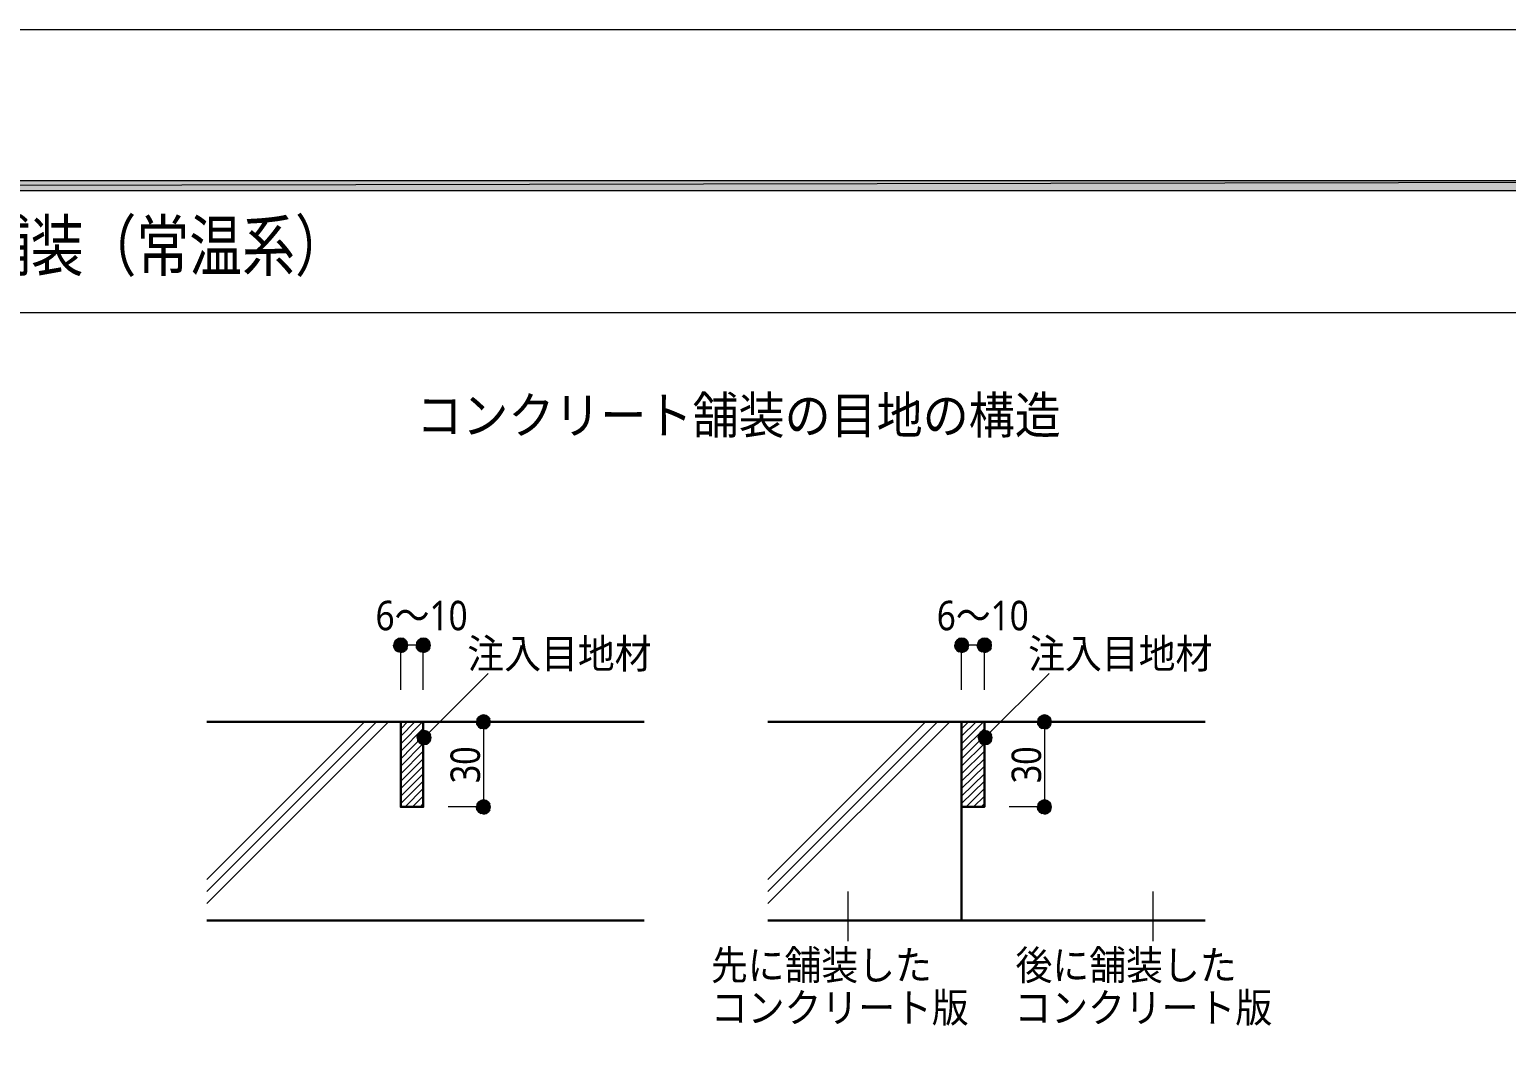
# Model space of a CAD drawing. Header units: millimetres. Extents: x 0 to 420, y 0 to 297.
# Drawn here: x 211.7 to 315.9, y 225.8 to 297 of the extents above; entities that cross this region are included whole.
import ezdxf
from ezdxf.enums import TextEntityAlignment as Align

# ---------------------------------------------------------------- set-up
doc = ezdxf.new("R2010")
doc.units = ezdxf.units.MM
doc.styles.add('kst32b', font='NotoSansJP-Variable.ttf')

msp = doc.modelspace()

# ---------------------------------------------------------------- hatches: boundary and pattern name
h = msp.add_hatch(color=7)
h.paths.add_polyline_path([(394.17, 285.62), (394.17, 286.32), (26.18, 285.62), (394.17, 285.62)])
h.paths.add_polyline_path([(394.17, 286.32), (26.18, 285.62), (26.18, 286.32), (394.17, 286.32)])
h = msp.add_hatch(color=7)
h.paths.add_polyline_path([(237.43, 253.72), (237.38, 253.53), (237.89, 253.53), (237.43, 253.72)])
h.paths.add_polyline_path([(237.38, 253.53), (237.89, 253.53), (237.43, 253.34), (237.38, 253.53)])
h.paths.add_polyline_path([(237.89, 253.53), (237.43, 253.34), (237.53, 253.17), (237.89, 253.53)])
h = msp.add_hatch(color=7)
h.paths.add_polyline_path([(237.89, 254.04), (237.7, 254), (237.89, 253.53), (237.89, 254.04)])
h.paths.add_polyline_path([(237.7, 254), (237.89, 253.53), (237.53, 253.89), (237.7, 254)])
h.paths.add_polyline_path([(237.89, 253.53), (237.53, 253.89), (237.43, 253.72), (237.89, 253.53)])
h = msp.add_hatch(color=7)
h.paths.add_polyline_path([(237.53, 253.17), (237.7, 253.07), (237.89, 253.53), (237.53, 253.17)])
h.paths.add_polyline_path([(237.7, 253.07), (237.89, 253.53), (237.89, 253.03), (237.7, 253.07)])
h.paths.add_polyline_path([(237.89, 253.53), (237.89, 253.03), (238.08, 253.07), (237.89, 253.53)])
for points in [[(238.08, 254), (237.89, 254.04), (237.89, 253.53), (238.08, 254)], [(239.67, 254), (239.48, 254.04), (239.48, 253.53), (239.67, 254)], [(277.66, 254), (277.47, 254.04), (277.47, 253.53), (277.66, 254)], [(279.27, 254), (279.08, 254.04), (279.08, 253.53), (279.27, 254)], [(243.92, 248.58), (243.73, 248.62), (243.73, 248.14), (243.92, 248.58)], [(283.51, 248.58), (283.32, 248.62), (283.32, 248.14), (283.51, 248.58)], [(239.08, 246.82), (239.18, 246.68), (239.54, 247.02), (239.08, 246.82)], [(278.68, 246.82), (278.79, 246.68), (279.12, 247.02), (278.68, 246.82)], [(243.92, 242.59), (243.73, 242.63), (243.73, 242.13), (243.92, 242.59)], [(283.51, 242.59), (283.32, 242.63), (283.32, 242.13), (283.51, 242.59)]]:
    msp.add_hatch(color=7).paths.add_polyline_path(points)
h = msp.add_hatch(color=7)
h.paths.add_polyline_path([(238.38, 253.53), (238.34, 253.72), (237.89, 253.53), (238.38, 253.53)])
h.paths.add_polyline_path([(238.34, 253.72), (237.89, 253.53), (238.23, 253.89), (238.34, 253.72)])
h.paths.add_polyline_path([(237.89, 253.53), (238.23, 253.89), (238.08, 254), (237.89, 253.53)])
h = msp.add_hatch(color=7)
h.paths.add_polyline_path([(238.08, 253.07), (238.23, 253.17), (237.89, 253.53), (238.08, 253.07)])
h.paths.add_polyline_path([(238.23, 253.17), (237.89, 253.53), (238.34, 253.34), (238.23, 253.17)])
h.paths.add_polyline_path([(237.89, 253.53), (238.34, 253.34), (238.38, 253.53), (237.89, 253.53)])
h = msp.add_hatch(color=7)
h.paths.add_polyline_path([(239.01, 253.72), (238.99, 253.53), (239.48, 253.53), (239.01, 253.72)])
h.paths.add_polyline_path([(238.99, 253.53), (239.48, 253.53), (239.01, 253.34), (238.99, 253.53)])
h.paths.add_polyline_path([(239.48, 253.53), (239.01, 253.34), (239.12, 253.17), (239.48, 253.53)])
h = msp.add_hatch(color=7)
h.paths.add_polyline_path([(239.48, 254.04), (239.29, 254), (239.48, 253.53), (239.48, 254.04)])
h.paths.add_polyline_path([(239.29, 254), (239.48, 253.53), (239.12, 253.89), (239.29, 254)])
h.paths.add_polyline_path([(239.48, 253.53), (239.12, 253.89), (239.01, 253.72), (239.48, 253.53)])
h = msp.add_hatch(color=7)
h.paths.add_polyline_path([(239.12, 253.17), (239.29, 253.07), (239.48, 253.53), (239.12, 253.17)])
h.paths.add_polyline_path([(239.29, 253.07), (239.48, 253.53), (239.48, 253.03), (239.29, 253.07)])
h.paths.add_polyline_path([(239.48, 253.53), (239.48, 253.03), (239.67, 253.07), (239.48, 253.53)])
h = msp.add_hatch(color=7)
h.paths.add_polyline_path([(239.99, 253.53), (239.95, 253.72), (239.48, 253.53), (239.99, 253.53)])
h.paths.add_polyline_path([(239.95, 253.72), (239.48, 253.53), (239.84, 253.89), (239.95, 253.72)])
h.paths.add_polyline_path([(239.48, 253.53), (239.84, 253.89), (239.67, 254), (239.48, 253.53)])
h = msp.add_hatch(color=7)
h.paths.add_polyline_path([(239.67, 253.07), (239.84, 253.17), (239.48, 253.53), (239.67, 253.07)])
h.paths.add_polyline_path([(239.84, 253.17), (239.48, 253.53), (239.95, 253.34), (239.84, 253.17)])
h.paths.add_polyline_path([(239.48, 253.53), (239.95, 253.34), (239.99, 253.53), (239.48, 253.53)])
h = msp.add_hatch(color=7)
h.paths.add_polyline_path([(277.01, 253.72), (276.99, 253.53), (277.47, 253.53), (277.01, 253.72)])
h.paths.add_polyline_path([(276.99, 253.53), (277.47, 253.53), (277.01, 253.34), (276.99, 253.53)])
h.paths.add_polyline_path([(277.47, 253.53), (277.01, 253.34), (277.14, 253.17), (277.47, 253.53)])
h = msp.add_hatch(color=7)
h.paths.add_polyline_path([(277.47, 254.04), (277.28, 254), (277.47, 253.53), (277.47, 254.04)])
h.paths.add_polyline_path([(277.28, 254), (277.47, 253.53), (277.14, 253.89), (277.28, 254)])
h.paths.add_polyline_path([(277.47, 253.53), (277.14, 253.89), (277.01, 253.72), (277.47, 253.53)])
h = msp.add_hatch(color=7)
h.paths.add_polyline_path([(277.14, 253.17), (277.28, 253.07), (277.47, 253.53), (277.14, 253.17)])
h.paths.add_polyline_path([(277.28, 253.07), (277.47, 253.53), (277.47, 253.03), (277.28, 253.07)])
h.paths.add_polyline_path([(277.47, 253.53), (277.47, 253.03), (277.66, 253.07), (277.47, 253.53)])
h = msp.add_hatch(color=7)
h.paths.add_polyline_path([(277.98, 253.53), (277.94, 253.72), (277.47, 253.53), (277.98, 253.53)])
h.paths.add_polyline_path([(277.94, 253.72), (277.47, 253.53), (277.83, 253.89), (277.94, 253.72)])
h.paths.add_polyline_path([(277.47, 253.53), (277.83, 253.89), (277.66, 254), (277.47, 253.53)])
h = msp.add_hatch(color=7)
h.paths.add_polyline_path([(277.66, 253.07), (277.83, 253.17), (277.47, 253.53), (277.66, 253.07)])
h.paths.add_polyline_path([(277.83, 253.17), (277.47, 253.53), (277.94, 253.34), (277.83, 253.17)])
h.paths.add_polyline_path([(277.47, 253.53), (277.94, 253.34), (277.98, 253.53), (277.47, 253.53)])
h = msp.add_hatch(color=7)
h.paths.add_polyline_path([(278.62, 253.72), (278.57, 253.53), (279.08, 253.53), (278.62, 253.72)])
h.paths.add_polyline_path([(278.57, 253.53), (279.08, 253.53), (278.62, 253.34), (278.57, 253.53)])
h.paths.add_polyline_path([(279.08, 253.53), (278.62, 253.34), (278.72, 253.17), (279.08, 253.53)])
h = msp.add_hatch(color=7)
h.paths.add_polyline_path([(279.08, 254.04), (278.89, 254), (279.08, 253.53), (279.08, 254.04)])
h.paths.add_polyline_path([(278.89, 254), (279.08, 253.53), (278.72, 253.89), (278.89, 254)])
h.paths.add_polyline_path([(279.08, 253.53), (278.72, 253.89), (278.62, 253.72), (279.08, 253.53)])
h = msp.add_hatch(color=7)
h.paths.add_polyline_path([(278.72, 253.17), (278.89, 253.07), (279.08, 253.53), (278.72, 253.17)])
h.paths.add_polyline_path([(278.89, 253.07), (279.08, 253.53), (279.08, 253.03), (278.89, 253.07)])
h.paths.add_polyline_path([(279.08, 253.53), (279.08, 253.03), (279.27, 253.07), (279.08, 253.53)])
h = msp.add_hatch(color=7)
h.paths.add_polyline_path([(279.57, 253.53), (279.55, 253.72), (279.08, 253.53), (279.57, 253.53)])
h.paths.add_polyline_path([(279.55, 253.72), (279.08, 253.53), (279.44, 253.89), (279.55, 253.72)])
h.paths.add_polyline_path([(279.08, 253.53), (279.44, 253.89), (279.27, 254), (279.08, 253.53)])
h = msp.add_hatch(color=7)
h.paths.add_polyline_path([(279.27, 253.07), (279.44, 253.17), (279.08, 253.53), (279.27, 253.07)])
h.paths.add_polyline_path([(279.44, 253.17), (279.08, 253.53), (279.55, 253.34), (279.44, 253.17)])
h.paths.add_polyline_path([(279.08, 253.53), (279.55, 253.34), (279.57, 253.53), (279.08, 253.53)])
h = msp.add_hatch(color=7)
h.paths.add_polyline_path([(243.27, 248.33), (243.23, 248.14), (243.73, 248.14), (243.27, 248.33)])
h.paths.add_polyline_path([(243.23, 248.14), (243.73, 248.14), (243.27, 247.95), (243.23, 248.14)])
h.paths.add_polyline_path([(243.73, 248.14), (243.27, 247.95), (243.37, 247.78), (243.73, 248.14)])
h = msp.add_hatch(color=7)
h.paths.add_polyline_path([(243.73, 248.62), (243.54, 248.58), (243.73, 248.14), (243.73, 248.62)])
h.paths.add_polyline_path([(243.54, 248.58), (243.73, 248.14), (243.37, 248.48), (243.54, 248.58)])
h.paths.add_polyline_path([(243.73, 248.14), (243.37, 248.48), (243.27, 248.33), (243.73, 248.14)])
h = msp.add_hatch(color=7)
h.paths.add_polyline_path([(243.37, 247.78), (243.54, 247.67), (243.73, 248.14), (243.37, 247.78)])
h.paths.add_polyline_path([(243.54, 247.67), (243.73, 248.14), (243.73, 247.63), (243.54, 247.67)])
h.paths.add_polyline_path([(243.73, 248.14), (243.73, 247.63), (243.92, 247.67), (243.73, 248.14)])
h = msp.add_hatch(color=7)
h.paths.add_polyline_path([(244.22, 248.14), (244.18, 248.33), (243.73, 248.14), (244.22, 248.14)])
h.paths.add_polyline_path([(244.18, 248.33), (243.73, 248.14), (244.07, 248.48), (244.18, 248.33)])
h.paths.add_polyline_path([(243.73, 248.14), (244.07, 248.48), (243.92, 248.58), (243.73, 248.14)])
h = msp.add_hatch(color=7)
h.paths.add_polyline_path([(243.92, 247.67), (244.07, 247.78), (243.73, 248.14), (243.92, 247.67)])
h.paths.add_polyline_path([(244.07, 247.78), (243.73, 248.14), (244.18, 247.95), (244.07, 247.78)])
h.paths.add_polyline_path([(243.73, 248.14), (244.18, 247.95), (244.22, 248.14), (243.73, 248.14)])
h = msp.add_hatch(color=7)
h.paths.add_polyline_path([(282.85, 248.33), (282.83, 248.14), (283.32, 248.14), (282.85, 248.33)])
h.paths.add_polyline_path([(282.83, 248.14), (283.32, 248.14), (282.85, 247.95), (282.83, 248.14)])
h.paths.add_polyline_path([(283.32, 248.14), (282.85, 247.95), (282.98, 247.78), (283.32, 248.14)])
h = msp.add_hatch(color=7)
h.paths.add_polyline_path([(283.32, 248.62), (283.13, 248.58), (283.32, 248.14), (283.32, 248.62)])
h.paths.add_polyline_path([(283.13, 248.58), (283.32, 248.14), (282.98, 248.48), (283.13, 248.58)])
h.paths.add_polyline_path([(283.32, 248.14), (282.98, 248.48), (282.85, 248.33), (283.32, 248.14)])
h = msp.add_hatch(color=7)
h.paths.add_polyline_path([(282.98, 247.78), (283.13, 247.67), (283.32, 248.14), (282.98, 247.78)])
h.paths.add_polyline_path([(283.13, 247.67), (283.32, 248.14), (283.32, 247.63), (283.13, 247.67)])
h.paths.add_polyline_path([(283.32, 248.14), (283.32, 247.63), (283.51, 247.67), (283.32, 248.14)])
h = msp.add_hatch(color=7)
h.paths.add_polyline_path([(283.82, 248.14), (283.78, 248.33), (283.32, 248.14), (283.82, 248.14)])
h.paths.add_polyline_path([(283.78, 248.33), (283.32, 248.14), (283.68, 248.48), (283.78, 248.33)])
h.paths.add_polyline_path([(283.32, 248.14), (283.68, 248.48), (283.51, 248.58), (283.32, 248.14)])
h = msp.add_hatch(color=7)
h.paths.add_polyline_path([(283.51, 247.67), (283.68, 247.78), (283.32, 248.14), (283.51, 247.67)])
h.paths.add_polyline_path([(283.68, 247.78), (283.32, 248.14), (283.78, 247.95), (283.68, 247.78)])
h.paths.add_polyline_path([(283.32, 248.14), (283.78, 247.95), (283.82, 248.14), (283.32, 248.14)])
h = msp.add_hatch(color=7)
h.paths.add_polyline_path([(239.18, 247.37), (239.08, 247.21), (239.54, 247.02), (239.18, 247.37)])
h.paths.add_polyline_path([(239.08, 247.21), (239.54, 247.02), (239.04, 247.02), (239.08, 247.21)])
h.paths.add_polyline_path([(239.54, 247.02), (239.04, 247.02), (239.08, 246.82), (239.54, 247.02)])
h = msp.add_hatch(color=7)
h.paths.add_polyline_path([(239.73, 247.48), (239.54, 247.52), (239.54, 247.02), (239.73, 247.48)])
h.paths.add_polyline_path([(239.54, 247.52), (239.54, 247.02), (239.35, 247.48), (239.54, 247.52)])
h.paths.add_polyline_path([(239.54, 247.02), (239.35, 247.48), (239.18, 247.37), (239.54, 247.02)])
h = msp.add_hatch(color=7)
h.paths.add_polyline_path([(240.03, 247.02), (239.99, 247.21), (239.54, 247.02), (240.03, 247.02)])
h.paths.add_polyline_path([(239.99, 247.21), (239.54, 247.02), (239.88, 247.37), (239.99, 247.21)])
h.paths.add_polyline_path([(239.54, 247.02), (239.88, 247.37), (239.73, 247.48), (239.54, 247.02)])
h = msp.add_hatch(color=7)
h.paths.add_polyline_path([(278.79, 247.37), (278.68, 247.21), (279.12, 247.02), (278.79, 247.37)])
h.paths.add_polyline_path([(278.68, 247.21), (279.12, 247.02), (278.64, 247.02), (278.68, 247.21)])
h.paths.add_polyline_path([(279.12, 247.02), (278.64, 247.02), (278.68, 246.82), (279.12, 247.02)])
h = msp.add_hatch(color=7)
h.paths.add_polyline_path([(279.32, 247.48), (279.12, 247.52), (279.12, 247.02), (279.32, 247.48)])
h.paths.add_polyline_path([(279.12, 247.52), (279.12, 247.02), (278.93, 247.48), (279.12, 247.52)])
h.paths.add_polyline_path([(279.12, 247.02), (278.93, 247.48), (278.79, 247.37), (279.12, 247.02)])
h = msp.add_hatch(color=7)
h.paths.add_polyline_path([(279.63, 247.02), (279.59, 247.21), (279.12, 247.02), (279.63, 247.02)])
h.paths.add_polyline_path([(279.59, 247.21), (279.12, 247.02), (279.48, 247.37), (279.59, 247.21)])
h.paths.add_polyline_path([(279.12, 247.02), (279.48, 247.37), (279.32, 247.48), (279.12, 247.02)])
h = msp.add_hatch(color=7)
h.paths.add_polyline_path([(239.18, 246.68), (239.35, 246.55), (239.54, 247.02), (239.18, 246.68)])
h.paths.add_polyline_path([(239.35, 246.55), (239.54, 247.02), (239.54, 246.53), (239.35, 246.55)])
h.paths.add_polyline_path([(239.54, 247.02), (239.54, 246.53), (239.73, 246.55), (239.54, 247.02)])
h = msp.add_hatch(color=7)
h.paths.add_polyline_path([(239.73, 246.55), (239.88, 246.68), (239.54, 247.02), (239.73, 246.55)])
h.paths.add_polyline_path([(239.88, 246.68), (239.54, 247.02), (239.99, 246.82), (239.88, 246.68)])
h.paths.add_polyline_path([(239.54, 247.02), (239.99, 246.82), (240.03, 247.02), (239.54, 247.02)])
h = msp.add_hatch(color=7)
h.paths.add_polyline_path([(278.79, 246.68), (278.93, 246.55), (279.12, 247.02), (278.79, 246.68)])
h.paths.add_polyline_path([(278.93, 246.55), (279.12, 247.02), (279.12, 246.53), (278.93, 246.55)])
h.paths.add_polyline_path([(279.12, 247.02), (279.12, 246.53), (279.32, 246.55), (279.12, 247.02)])
h = msp.add_hatch(color=7)
h.paths.add_polyline_path([(279.32, 246.55), (279.48, 246.68), (279.12, 247.02), (279.32, 246.55)])
h.paths.add_polyline_path([(279.48, 246.68), (279.12, 247.02), (279.59, 246.82), (279.48, 246.68)])
h.paths.add_polyline_path([(279.12, 247.02), (279.59, 246.82), (279.63, 247.02), (279.12, 247.02)])
h = msp.add_hatch(color=7)
h.paths.add_polyline_path([(243.27, 242.32), (243.23, 242.13), (243.73, 242.13), (243.27, 242.32)])
h.paths.add_polyline_path([(243.23, 242.13), (243.73, 242.13), (243.27, 241.93), (243.23, 242.13)])
h.paths.add_polyline_path([(243.73, 242.13), (243.27, 241.93), (243.37, 241.77), (243.73, 242.13)])
h = msp.add_hatch(color=7)
h.paths.add_polyline_path([(243.73, 242.63), (243.54, 242.59), (243.73, 242.13), (243.73, 242.63)])
h.paths.add_polyline_path([(243.54, 242.59), (243.73, 242.13), (243.37, 242.49), (243.54, 242.59)])
h.paths.add_polyline_path([(243.73, 242.13), (243.37, 242.49), (243.27, 242.32), (243.73, 242.13)])
h = msp.add_hatch(color=7)
h.paths.add_polyline_path([(243.37, 241.77), (243.54, 241.66), (243.73, 242.13), (243.37, 241.77)])
h.paths.add_polyline_path([(243.54, 241.66), (243.73, 242.13), (243.73, 241.62), (243.54, 241.66)])
h.paths.add_polyline_path([(243.73, 242.13), (243.73, 241.62), (243.92, 241.66), (243.73, 242.13)])
h = msp.add_hatch(color=7)
h.paths.add_polyline_path([(244.22, 242.13), (244.18, 242.32), (243.73, 242.13), (244.22, 242.13)])
h.paths.add_polyline_path([(244.18, 242.32), (243.73, 242.13), (244.07, 242.49), (244.18, 242.32)])
h.paths.add_polyline_path([(243.73, 242.13), (244.07, 242.49), (243.92, 242.59), (243.73, 242.13)])
h = msp.add_hatch(color=7)
h.paths.add_polyline_path([(243.92, 241.66), (244.07, 241.77), (243.73, 242.13), (243.92, 241.66)])
h.paths.add_polyline_path([(244.07, 241.77), (243.73, 242.13), (244.18, 241.93), (244.07, 241.77)])
h.paths.add_polyline_path([(243.73, 242.13), (244.18, 241.93), (244.22, 242.13), (243.73, 242.13)])
h = msp.add_hatch(color=7)
h.paths.add_polyline_path([(282.85, 242.32), (282.83, 242.13), (283.32, 242.13), (282.85, 242.32)])
h.paths.add_polyline_path([(282.83, 242.13), (283.32, 242.13), (282.85, 241.93), (282.83, 242.13)])
h.paths.add_polyline_path([(283.32, 242.13), (282.85, 241.93), (282.98, 241.77), (283.32, 242.13)])
h = msp.add_hatch(color=7)
h.paths.add_polyline_path([(283.32, 242.63), (283.13, 242.59), (283.32, 242.13), (283.32, 242.63)])
h.paths.add_polyline_path([(283.13, 242.59), (283.32, 242.13), (282.98, 242.49), (283.13, 242.59)])
h.paths.add_polyline_path([(283.32, 242.13), (282.98, 242.49), (282.85, 242.32), (283.32, 242.13)])
h = msp.add_hatch(color=7)
h.paths.add_polyline_path([(282.98, 241.77), (283.13, 241.66), (283.32, 242.13), (282.98, 241.77)])
h.paths.add_polyline_path([(283.13, 241.66), (283.32, 242.13), (283.32, 241.62), (283.13, 241.66)])
h.paths.add_polyline_path([(283.32, 242.13), (283.32, 241.62), (283.51, 241.66), (283.32, 242.13)])
h = msp.add_hatch(color=7)
h.paths.add_polyline_path([(283.82, 242.13), (283.78, 242.32), (283.32, 242.13), (283.82, 242.13)])
h.paths.add_polyline_path([(283.78, 242.32), (283.32, 242.13), (283.68, 242.49), (283.78, 242.32)])
h.paths.add_polyline_path([(283.32, 242.13), (283.68, 242.49), (283.51, 242.59), (283.32, 242.13)])
h = msp.add_hatch(color=7)
h.paths.add_polyline_path([(283.51, 241.66), (283.68, 241.77), (283.32, 242.13), (283.51, 241.66)])
h.paths.add_polyline_path([(283.68, 241.77), (283.32, 242.13), (283.78, 241.93), (283.68, 241.77)])
h.paths.add_polyline_path([(283.32, 242.13), (283.78, 241.93), (283.82, 242.13), (283.32, 242.13)])

# ---------------------------------------------------------------- linework, layer by layer
at = {"lineweight": 13}
msp.add_lwpolyline([(0.19, 0), (0.19, 296.97), (420.16, 296.97), (420.16, 0)], close=True, dxfattribs=at)
at = {"lineweight": 0}
for points in [[(394.17, 285.62), (394.17, 286.32), (26.18, 285.62)], [(394.17, 286.32), (26.18, 285.62), (26.18, 286.32)], [(237.43, 253.72), (237.38, 253.53), (237.89, 253.53)], [(237.38, 253.53), (237.89, 253.53), (237.43, 253.34)], [(237.89, 253.53), (237.53, 253.89), (237.43, 253.72)], [(237.89, 253.53), (237.43, 253.34), (237.53, 253.17)], [(237.7, 254), (237.89, 253.53), (237.53, 253.89)], [(237.53, 253.17), (237.7, 253.07), (237.89, 253.53)], [(237.89, 254.04), (237.7, 254), (237.89, 253.53)], [(237.7, 253.07), (237.89, 253.53), (237.89, 253.03)], [(238.08, 254), (237.89, 254.04), (237.89, 253.53)], [(237.89, 253.53), (238.23, 253.89), (238.08, 254)], [(238.34, 253.72), (237.89, 253.53), (238.23, 253.89)], [(238.38, 253.53), (238.34, 253.72), (237.89, 253.53)], [(237.89, 253.53), (237.89, 253.03), (238.08, 253.07)], [(238.08, 253.07), (238.23, 253.17), (237.89, 253.53)], [(238.23, 253.17), (237.89, 253.53), (238.34, 253.34)], [(237.89, 253.53), (238.34, 253.34), (238.38, 253.53)], [(239.01, 253.72), (238.99, 253.53), (239.48, 253.53)], [(238.99, 253.53), (239.48, 253.53), (239.01, 253.34)], [(239.48, 253.53), (239.12, 253.89), (239.01, 253.72)], [(239.48, 253.53), (239.01, 253.34), (239.12, 253.17)], [(239.29, 254), (239.48, 253.53), (239.12, 253.89)], [(239.12, 253.17), (239.29, 253.07), (239.48, 253.53)], [(239.48, 254.04), (239.29, 254), (239.48, 253.53)], [(239.29, 253.07), (239.48, 253.53), (239.48, 253.03)], [(239.67, 254), (239.48, 254.04), (239.48, 253.53)], [(239.48, 253.53), (239.84, 253.89), (239.67, 254)], [(239.95, 253.72), (239.48, 253.53), (239.84, 253.89)], [(239.99, 253.53), (239.95, 253.72), (239.48, 253.53)], [(239.48, 253.53), (239.48, 253.03), (239.67, 253.07)], [(239.67, 253.07), (239.84, 253.17), (239.48, 253.53)], [(239.84, 253.17), (239.48, 253.53), (239.95, 253.34)], [(239.48, 253.53), (239.95, 253.34), (239.99, 253.53)], [(277.01, 253.72), (276.99, 253.53), (277.47, 253.53)], [(276.99, 253.53), (277.47, 253.53), (277.01, 253.34)], [(277.47, 253.53), (277.14, 253.89), (277.01, 253.72)], [(277.47, 253.53), (277.01, 253.34), (277.14, 253.17)], [(277.28, 254), (277.47, 253.53), (277.14, 253.89)], [(277.14, 253.17), (277.28, 253.07), (277.47, 253.53)], [(277.47, 254.04), (277.28, 254), (277.47, 253.53)], [(277.28, 253.07), (277.47, 253.53), (277.47, 253.03)], [(277.66, 254), (277.47, 254.04), (277.47, 253.53)], [(277.47, 253.53), (277.83, 253.89), (277.66, 254)], [(277.94, 253.72), (277.47, 253.53), (277.83, 253.89)], [(277.98, 253.53), (277.94, 253.72), (277.47, 253.53)], [(277.47, 253.53), (277.47, 253.03), (277.66, 253.07)], [(277.66, 253.07), (277.83, 253.17), (277.47, 253.53)], [(277.83, 253.17), (277.47, 253.53), (277.94, 253.34)], [(277.47, 253.53), (277.94, 253.34), (277.98, 253.53)], [(278.62, 253.72), (278.57, 253.53), (279.08, 253.53)], [(278.57, 253.53), (279.08, 253.53), (278.62, 253.34)], [(279.08, 253.53), (278.72, 253.89), (278.62, 253.72)], [(279.08, 253.53), (278.62, 253.34), (278.72, 253.17)], [(278.89, 254), (279.08, 253.53), (278.72, 253.89)], [(278.72, 253.17), (278.89, 253.07), (279.08, 253.53)], [(279.08, 254.04), (278.89, 254), (279.08, 253.53)], [(278.89, 253.07), (279.08, 253.53), (279.08, 253.03)], [(279.27, 254), (279.08, 254.04), (279.08, 253.53)], [(279.08, 253.53), (279.44, 253.89), (279.27, 254)], [(279.55, 253.72), (279.08, 253.53), (279.44, 253.89)], [(279.57, 253.53), (279.55, 253.72), (279.08, 253.53)], [(279.08, 253.53), (279.08, 253.03), (279.27, 253.07)], [(279.27, 253.07), (279.44, 253.17), (279.08, 253.53)], [(279.44, 253.17), (279.08, 253.53), (279.55, 253.34)], [(279.08, 253.53), (279.55, 253.34), (279.57, 253.53)], [(243.27, 248.33), (243.23, 248.14), (243.73, 248.14)], [(243.23, 248.14), (243.73, 248.14), (243.27, 247.95)], [(243.73, 248.14), (243.37, 248.48), (243.27, 248.33)], [(243.73, 248.14), (243.27, 247.95), (243.37, 247.78)], [(243.54, 248.58), (243.73, 248.14), (243.37, 248.48)], [(243.37, 247.78), (243.54, 247.67), (243.73, 248.14)], [(243.73, 248.62), (243.54, 248.58), (243.73, 248.14)], [(243.54, 247.67), (243.73, 248.14), (243.73, 247.63)], [(243.92, 248.58), (243.73, 248.62), (243.73, 248.14)], [(243.73, 248.14), (244.07, 248.48), (243.92, 248.58)], [(244.18, 248.33), (243.73, 248.14), (244.07, 248.48)], [(244.22, 248.14), (244.18, 248.33), (243.73, 248.14)], [(243.73, 248.14), (243.73, 247.63), (243.92, 247.67)], [(243.92, 247.67), (244.07, 247.78), (243.73, 248.14)], [(244.07, 247.78), (243.73, 248.14), (244.18, 247.95)], [(243.73, 248.14), (244.18, 247.95), (244.22, 248.14)], [(282.85, 248.33), (282.83, 248.14), (283.32, 248.14)], [(282.83, 248.14), (283.32, 248.14), (282.85, 247.95)], [(283.32, 248.14), (282.98, 248.48), (282.85, 248.33)], [(283.32, 248.14), (282.85, 247.95), (282.98, 247.78)], [(283.13, 248.58), (283.32, 248.14), (282.98, 248.48)], [(282.98, 247.78), (283.13, 247.67), (283.32, 248.14)], [(283.32, 248.62), (283.13, 248.58), (283.32, 248.14)], [(283.13, 247.67), (283.32, 248.14), (283.32, 247.63)], [(283.51, 248.58), (283.32, 248.62), (283.32, 248.14)], [(283.32, 248.14), (283.68, 248.48), (283.51, 248.58)], [(283.78, 248.33), (283.32, 248.14), (283.68, 248.48)], [(283.82, 248.14), (283.78, 248.33), (283.32, 248.14)], [(283.32, 248.14), (283.32, 247.63), (283.51, 247.67)], [(283.51, 247.67), (283.68, 247.78), (283.32, 248.14)], [(283.68, 247.78), (283.32, 248.14), (283.78, 247.95)], [(283.32, 248.14), (283.78, 247.95), (283.82, 248.14)], [(239.08, 247.21), (239.54, 247.02), (239.04, 247.02)], [(239.18, 247.37), (239.08, 247.21), (239.54, 247.02)], [(239.54, 247.02), (239.35, 247.48), (239.18, 247.37)], [(239.54, 247.52), (239.54, 247.02), (239.35, 247.48)], [(239.73, 247.48), (239.54, 247.52), (239.54, 247.02)], [(239.54, 247.02), (239.88, 247.37), (239.73, 247.48)], [(239.99, 247.21), (239.54, 247.02), (239.88, 247.37)], [(240.03, 247.02), (239.99, 247.21), (239.54, 247.02)], [(278.68, 247.21), (279.12, 247.02), (278.64, 247.02)], [(278.79, 247.37), (278.68, 247.21), (279.12, 247.02)], [(279.12, 247.02), (278.93, 247.48), (278.79, 247.37)], [(279.12, 247.52), (279.12, 247.02), (278.93, 247.48)], [(279.32, 247.48), (279.12, 247.52), (279.12, 247.02)], [(279.12, 247.02), (279.48, 247.37), (279.32, 247.48)], [(279.59, 247.21), (279.12, 247.02), (279.48, 247.37)], [(279.63, 247.02), (279.59, 247.21), (279.12, 247.02)], [(239.54, 247.02), (239.04, 247.02), (239.08, 246.82)], [(239.08, 246.82), (239.18, 246.68), (239.54, 247.02)], [(239.18, 246.68), (239.35, 246.55), (239.54, 247.02)], [(239.35, 246.55), (239.54, 247.02), (239.54, 246.53)], [(239.54, 247.02), (239.54, 246.53), (239.73, 246.55)], [(239.73, 246.55), (239.88, 246.68), (239.54, 247.02)], [(239.88, 246.68), (239.54, 247.02), (239.99, 246.82)], [(239.54, 247.02), (239.99, 246.82), (240.03, 247.02)], [(279.12, 247.02), (278.64, 247.02), (278.68, 246.82)], [(278.68, 246.82), (278.79, 246.68), (279.12, 247.02)], [(278.79, 246.68), (278.93, 246.55), (279.12, 247.02)], [(278.93, 246.55), (279.12, 247.02), (279.12, 246.53)], [(279.12, 247.02), (279.12, 246.53), (279.32, 246.55)], [(279.32, 246.55), (279.48, 246.68), (279.12, 247.02)], [(279.48, 246.68), (279.12, 247.02), (279.59, 246.82)], [(279.12, 247.02), (279.59, 246.82), (279.63, 247.02)], [(243.27, 242.32), (243.23, 242.13), (243.73, 242.13)], [(243.23, 242.13), (243.73, 242.13), (243.27, 241.93)], [(243.73, 242.13), (243.37, 242.49), (243.27, 242.32)], [(243.73, 242.13), (243.27, 241.93), (243.37, 241.77)], [(243.54, 242.59), (243.73, 242.13), (243.37, 242.49)], [(243.37, 241.77), (243.54, 241.66), (243.73, 242.13)], [(243.73, 242.63), (243.54, 242.59), (243.73, 242.13)], [(243.54, 241.66), (243.73, 242.13), (243.73, 241.62)], [(243.92, 242.59), (243.73, 242.63), (243.73, 242.13)], [(243.73, 242.13), (244.07, 242.49), (243.92, 242.59)], [(244.18, 242.32), (243.73, 242.13), (244.07, 242.49)], [(244.22, 242.13), (244.18, 242.32), (243.73, 242.13)], [(243.73, 242.13), (243.73, 241.62), (243.92, 241.66)], [(243.92, 241.66), (244.07, 241.77), (243.73, 242.13)], [(244.07, 241.77), (243.73, 242.13), (244.18, 241.93)], [(243.73, 242.13), (244.18, 241.93), (244.22, 242.13)], [(282.85, 242.32), (282.83, 242.13), (283.32, 242.13)], [(282.83, 242.13), (283.32, 242.13), (282.85, 241.93)], [(283.32, 242.13), (282.98, 242.49), (282.85, 242.32)], [(283.32, 242.13), (282.85, 241.93), (282.98, 241.77)], [(283.13, 242.59), (283.32, 242.13), (282.98, 242.49)], [(282.98, 241.77), (283.13, 241.66), (283.32, 242.13)], [(283.32, 242.63), (283.13, 242.59), (283.32, 242.13)], [(283.13, 241.66), (283.32, 242.13), (283.32, 241.62)], [(283.51, 242.59), (283.32, 242.63), (283.32, 242.13)], [(283.32, 242.13), (283.68, 242.49), (283.51, 242.59)], [(283.78, 242.32), (283.32, 242.13), (283.68, 242.49)], [(283.82, 242.13), (283.78, 242.32), (283.32, 242.13)], [(283.32, 242.13), (283.32, 241.62), (283.51, 241.66)], [(283.51, 241.66), (283.68, 241.77), (283.32, 242.13)], [(283.68, 241.77), (283.32, 242.13), (283.78, 241.93)], [(283.32, 242.13), (283.78, 241.93), (283.82, 242.13)]]:
    msp.add_lwpolyline(points, close=True, dxfattribs=at)
at = {"lineweight": 13}
for points in [[(394.17, 276.99), (26.18, 276.99)], [(237.89, 250.4), (237.89, 253.53)], [(239.48, 250.4), (239.48, 253.53), (237.89, 253.53)], [(277.47, 250.4), (277.47, 253.53)], [(279.08, 250.4), (279.08, 253.53), (277.47, 253.53)], [(239.54, 247.02), (244.05, 251.54)], [(279.12, 247.02), (283.65, 251.54)], [(224.2, 235.31), (237.02, 248.14)], [(224.2, 236.16), (236.18, 248.14)], [(224.2, 237), (235.33, 248.14)], [(237.89, 247.65), (238.36, 248.14)], [(237.89, 247.12), (238.89, 248.14)], [(237.89, 246.59), (239.42, 248.14)], [(243.73, 248.14), (243.73, 242.13), (241.24, 242.13)], [(263.8, 235.31), (276.63, 248.14)], [(263.8, 236.16), (275.78, 248.14)], [(263.8, 237), (274.93, 248.14)], [(277.47, 247.65), (277.96, 248.14)], [(277.47, 247.12), (278.49, 248.14)], [(277.47, 246.59), (279.02, 248.14)], [(283.32, 248.14), (283.32, 242.13), (280.84, 242.13)], [(237.89, 246.06), (239.48, 247.67)], [(237.89, 245.53), (239.48, 247.14)], [(277.47, 246.06), (279.08, 247.67)], [(277.47, 245.53), (279.08, 247.14)], [(237.89, 245), (239.48, 246.61)], [(237.89, 244.47), (239.48, 246.06)], [(277.47, 245), (279.08, 246.61)], [(277.47, 244.47), (279.08, 246.06)], [(237.89, 243.95), (239.48, 245.53)], [(237.89, 243.42), (239.48, 245)], [(277.47, 243.95), (279.08, 245.53)], [(277.47, 243.42), (279.08, 245)], [(237.89, 242.89), (239.48, 244.47)], [(237.89, 242.36), (239.48, 243.95)], [(277.47, 242.89), (279.08, 244.47)], [(277.47, 242.36), (279.08, 243.95)], [(238.19, 242.13), (239.48, 243.42)], [(238.72, 242.13), (239.48, 242.89)], [(277.79, 242.13), (279.08, 243.42)], [(278.32, 242.13), (279.08, 242.89)], [(239.25, 242.13), (239.48, 242.36)], [(278.85, 242.13), (279.08, 242.36)], [(269.47, 232.66), (269.47, 236.16)], [(290.98, 232.66), (290.98, 236.16)]]:
    msp.add_lwpolyline(points, dxfattribs=at)
at = {"lineweight": 30}
for points in [[(224.2, 248.14), (255.08, 248.14)], [(263.8, 248.14), (294.66, 248.14)], [(277.47, 248.14), (277.47, 234.12)], [(224.2, 234.12), (255.08, 234.12)], [(263.8, 234.12), (294.66, 234.12)]]:
    msp.add_lwpolyline(points, dxfattribs=at)
for points in [[(237.89, 248.14), (237.89, 242.13), (239.48, 242.13), (239.48, 248.14)], [(277.47, 248.14), (277.47, 242.13), (279.08, 242.13), (279.08, 248.14)]]:
    msp.add_lwpolyline(points, close=True, dxfattribs=at)

# ---------------------------------------------------------------- texts
at = {"style": 'kst32b'}
for s, height, p, p2 in [('コンクリート舗装又はカラーコンクリート舗装（常温系）', 3.4908, (137.14, 279.97), (234.16, 279.97)), ('コンクリート舗装の目地の構造', 2.5989, (238.99, 268.46), (284.47, 268.46)), ('6～10', 2.079, (236.11, 254.59), (242.61, 254.59)), ('6～10', 2.079, (275.72, 254.59), (282.21, 254.59)), ('注入目地材', 2.079, (242.59, 251.9), (255.59, 251.9)), ('注入目地材', 2.079, (282.17, 251.9), (295.17, 251.9)), ('30', 2.079, (243.48, 243.8), (243.48, 246.4)), ('30', 2.079, (283.08, 243.8), (283.08, 246.4)), ('先に舗装した', 2.079, (259.78, 229.93), (275.37, 229.93)), ('後に舗装した', 2.079, (281.28, 229.93), (296.88, 229.93)), ('コンクリート版', 2.079, (259.78, 226.93), (277.97, 226.93)), ('コンクリート版', 2.079, (281.2, 226.93), (299.39, 226.93))]:
    msp.add_text(s, height=height, dxfattribs=at).set_placement(p, p2, align=Align.FIT)

doc.saveas('drawing.dxf')
